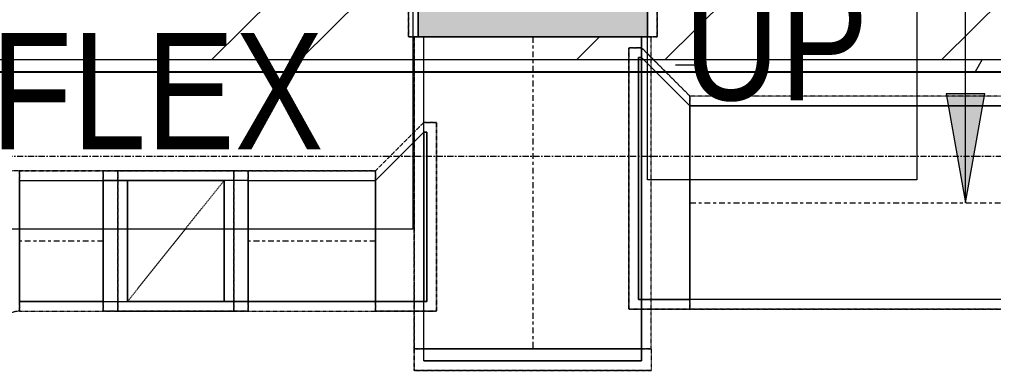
# Model space of a CAD drawing. Header units: inches. Extents: x -83664 to 20107, y -47222 to 19398.
# Drawn here: x -16595 to -14582, y -37206 to -36482 of the extents above; entities that cross this region are included whole.
import ezdxf

# ---------------------------------------------------------------- set-up
doc = ezdxf.new("R2010")
doc.units = ezdxf.units.IN
doc.header["$MEASUREMENT"] = 0
for name, pattern in [('Center', [29.999999, 12, -6, 6, -6]), ('Grid Line', [22.225, 12.7, -3.175, 3.175, -3.175]), ('Hidden 0_50', [1.0584, 0.5292, -0.5292]), ('Hidden 1_5', [2.2, 1.5, -0.7])]:
    doc.linetypes.add(name, pattern=pattern)
for name, color, linetype, lineweight in [('A-DETL-GENF', 7, 'Continuous', 9), ('A-WALL', 7, 'Continuous', 9), ('A-WALL-PATT', 7, 'Continuous', 25), ('G-ANNO-TEXT', 7, 'Continuous', 9), ('M-HVAC-DUCT-ANNO', 7, 'Continuous', 9), ('M-HVAC-DUCT-CNTR', 7, 'Center', 9), ('M-HVAC-DUCT-IDEN', 7, 'Continuous', 18), ('S-GRID', 7, 'Continuous', 9)]:
    doc.layers.add(name, color=color, linetype=linetype, lineweight=lineweight)
doc.layers.add('M-HVAC-DUCT', color=7, linetype='Continuous', lineweight=9, true_color=0xffe97f)
doc.styles.add('Arial Narrow_21', font='ARIALN.TTF', dxfattribs={"height": 240})

# ---------------------------------------------------------------- blocks, each defined once
blk = doc.blocks.new('M_Rectangular Endcap - Standard-7332093-FIRST FLOOR AC CONDITIONING LAYOUT - PART A')
at = {"layer": 'M-HVAC-DUCT', "color": 6, "true_color": 0xff00ff}
for p, q in [((0, 225), (0, -225)), ((0, -225), (0, 225)), ((0, 225), (25, 225)), ((25, 225), (0, 225)), ((25, 225), (25, -225)), ((25, -225), (25, 225)), ((25, -225), (0, -225)), ((25, -225), (0, -225))]:
    blk.add_line(p, q, dxfattribs=at)
blk = doc.blocks.new('M_Rectangular Tap - Beveled - Standard-7235551-FIRST FLOOR AC CONDITIONING LAYOUT - PART A')
at = {"layer": 'M-HVAC-DUCT', "color": 6, "true_color": 0xff00ff}
for p, q in [((100, 200), (-6.096, 200)), ((-6.096, 200), (100, 200)), ((-6.096, 200), (-6.096, -300)), ((-6.096, -300), (-6.096, 200)), ((100, 200), (100, -200)), ((100, -200), (100, 200)), ((0, -300), (100, -200)), ((0, -300), (100, -200)), ((-6.096, -300), (0, -300)), ((0, -300), (-6.096, -300))]:
    blk.add_line(p, q, dxfattribs=at)
blk = doc.blocks.new('M_Rectangular Tap - Beveled - Standard-7251637-FIRST FLOOR AC CONDITIONING LAYOUT - PART A')
at = {"layer": 'M-HVAC-DUCT', "color": 6, "true_color": 0xff00ff}
for p, q in [((0, 225), (-6.096, 225)), ((-6.096, -125), (-6.096, 225)), ((-6.096, 225), (-6.096, -125)), ((-6.096, 225), (0, 225)), ((100, 125), (0, 225)), ((100, 125), (0, 225)), ((100, 125), (100, -125)), ((100, -125), (100, 125)), ((-6.096, -125), (100, -125)), ((100, -125), (-6.096, -125))]:
    blk.add_line(p, q, dxfattribs=at)
blk = doc.blocks.new('M_Rectangular Elbow - Radius - 0_75 W-7279018-FIRST FLOOR AC CONDITIONING LAYOUT - PART A')
at = {"layer": 'M-HVAC-DUCT', "color": 6, "true_color": 0xff00ff}
for p, q in [((135085, 61558.1), (135085, 61308.1)), ((135085, 61308.1), (135085, 61558.1)), ((135085, 61558.1), (135285, 61558.1)), ((135335, 61558.1), (135085, 61558.1)), ((135285, 61558.1), (135285, 61308.1)), ((135335, 61558.1), (135285, 61558.1)), ((135335, 61308.1), (135335, 61558.1)), ((135335, 61558.1), (135335, 61308.1)), ((135285, 61308.1), (135085, 61308.1)), ((135335, 61308.1), (135085, 61308.1)), ((135285, 61308.1), (135335, 61308.1))]:
    blk.add_line(p, q, dxfattribs=at)
blk = doc.blocks.new('M_Rectangular Elbow - Radius - 0_75 W-V61-FIRST FLOOR AC CONDITIONING LAYOUT - PART A')
at = {"layer": 'M-HVAC-DUCT', "color": 6, "true_color": 0xff00ff}
for p, q in [((135035, 61558.1), (135035, 61308.1)), ((135035, 61308.1), (135035, 61558.1)), ((135085, 61558.1), (135035, 61558.1)), ((135035, 61558.1), (135285, 61558.1)), ((135085, 61308.1), (135085, 61558.1)), ((135085, 61558.1), (135085, 61308.1)), ((135285, 61558.1), (135085, 61558.1)), ((135285, 61308.1), (135285, 61558.1)), ((135035, 61308.1), (135085, 61308.1)), ((135035, 61308.1), (135285, 61308.1)), ((135085, 61308.1), (135285, 61308.1))]:
    blk.add_line(p, q, dxfattribs=at)
blk = doc.blocks.new('GCE-DA-Fire Damper-Rectangular - Standard-V137-FIRST FLOOR AC CONDITIONING LAYOUT - PART A')
at = {"layer": 'A-DETL-GENF', "true_color": 0xff00ff}
blk.add_hatch(color=6, dxfattribs=at).paths.add_polyline_path([(-75, -237), (-75, 237), (75, 237), (75, -237)])
at = {"layer": 'A-DETL-GENF', "color": 6, "true_color": 0xff00ff}
for p, q in [((75, 237), (-75, 237)), ((-75, 237), (-75, -237)), ((75, -237), (75, 237)), ((-75, -237), (75, -237))]:
    blk.add_line(p, q, dxfattribs=at)
at = {"layer": 'M-HVAC-DUCT', "color": 6, "true_color": 0xff00ff}
for p, q in [((-75, -237), (-75, 237)), ((-75, 237), (75, 237)), ((75, 237), (75, -237)), ((75, -237), (-75, -237))]:
    blk.add_line(p, q, dxfattribs=at)
blk = doc.blocks.new('TEMW-SMBZ-HO-BM-HVAC-00002_rvt-1-FIRST FLOOR AC CONDITIONING LAYOUT - PART A')
at = {"layer": 'M-HVAC-DUCT', "color": 6, "linetype": 'Hidden 0_50', "true_color": 0xff00ff}
for p, q in [((135665.8, 62004.6), (135665.8, 61854.6)), ((135665.8, 61854.6), (135665.8, 62004.6)), ((136179.8, 61854.6), (136179.8, 62004.6)), ((136179.8, 62004.6), (136179.8, 61854.6)), ((135665.8, 61854.6), (136179.8, 61854.6)), ((136179.8, 61854.6), (135665.8, 61854.6)), ((135677.8, 61854.6), (136167.8, 61854.6)), ((136167.8, 61854.6), (135677.8, 61854.6)), ((135677.8, 61854.6), (135677.8, 61210.7)), ((135677.8, 61210.7), (135677.8, 61854.6)), ((136167.8, 61210.7), (136167.8, 61854.6)), ((136167.8, 61210.7), (136167.8, 61854.6)), ((136121.7, 61292.2), (136121.7, 61832.2)), ((136121.7, 61832.2), (136147.8, 61832.2)), ((136147.8, 61832.2), (136121.7, 61832.2)), ((136121.7, 61832.2), (136121.7, 61292.2)), ((136147.8, 61832.2), (136247.8, 61732.2)), ((136247.8, 61732.2), (136147.8, 61832.2)), ((136247.8, 61732.2), (136247.8, 61292.2)), ((136247.8, 61292.2), (136247.8, 61732.2)), ((136247.8, 61292.2), (136247.8, 61732.2)), ((136247.8, 61732.2), (136247.8, 61292.2)), ((137382.7, 61732.2), (136247.8, 61732.2)), ((137382.7, 61732.2), (136247.8, 61732.2)), ((135597.8, 61578.1), (135697.8, 61678.1)), ((135697.8, 61678.1), (135597.8, 61578.1)), ((135697.8, 61678.1), (135723.9, 61678.1)), ((135723.9, 61678.1), (135697.8, 61678.1)), ((135723.9, 61678.1), (135723.9, 61288.1)), ((135723.9, 61288.1), (135723.9, 61678.1)), ((134862, 61578.1), (134862, 61288.1)), ((134862, 61288.1), (134862, 61578.1)), ((135035, 61578.1), (134862, 61578.1)), ((134862, 61578.1), (135035, 61578.1)), ((134862, 61288.1), (134862, 61578.1)), ((134862, 61578.1), (134862, 61288.1)), ((135035, 61578.1), (135035, 61288.1)), ((135035, 61288.1), (135035, 61578.1)), ((135035, 61578.1), (135065, 61578.1)), ((135305, 61578.1), (135035, 61578.1)), ((135035, 61578.1), (135035, 61288.1)), ((135035, 61288.1), (135035, 61578.1)), ((135065, 61578.1), (135065, 61288.1)), ((135305, 61578.1), (135065, 61578.1)), ((135065, 61578.1), (135305, 61578.1)), ((135065, 61288.1), (135065, 61578.1)), ((135065, 61578.1), (135065, 61288.1)), ((135305, 61578.1), (135065, 61578.1)), ((135335, 61578.1), (135065, 61578.1)), ((135065, 61578.1), (135065, 61288.1)), ((135065, 61288.1), (135065, 61578.1)), ((135065, 61578.1), (135305, 61578.1)), ((135065, 61288.1), (135065, 61578.1)), ((135305, 61288.1), (135305, 61578.1)), ((135305, 61578.1), (135305, 61288.1)), ((135305, 61578.1), (135335, 61578.1)), ((135305, 61288.1), (135305, 61578.1)), ((135305, 61288.1), (135305, 61578.1)), ((135335, 61578.1), (135335, 61288.1)), ((135335, 61288.1), (135335, 61578.1)), ((135597.8, 61578.1), (135335, 61578.1)), ((135335, 61578.1), (135597.8, 61578.1)), ((135335, 61578.1), (135335, 61288.1)), ((135335, 61578.1), (135335, 61288.1)), ((135597.8, 61288.1), (135597.8, 61578.1)), ((135597.8, 61578.1), (135597.8, 61288.1)), ((135597.8, 61578.1), (135597.8, 61288.1)), ((135597.8, 61288.1), (135597.8, 61578.1)), ((134862, 61288.1), (135035, 61288.1)), ((134862, 61288.1), (135035, 61288.1)), ((135035, 61288.1), (135305, 61288.1)), ((135065, 61288.1), (135035, 61288.1)), ((135065, 61288.1), (135305, 61288.1)), ((135305, 61288.1), (135065, 61288.1)), ((135065, 61288.1), (135335, 61288.1)), ((135065, 61288.1), (135305, 61288.1)), ((135305, 61288.1), (135065, 61288.1)), ((135335, 61288.1), (135305, 61288.1)), ((135335, 61288.1), (135597.8, 61288.1)), ((135335, 61288.1), (135597.8, 61288.1)), ((135723.9, 61288.1), (135597.8, 61288.1)), ((135597.8, 61288.1), (135723.9, 61288.1)), ((136247.8, 61292.2), (136121.7, 61292.2)), ((136121.7, 61292.2), (136247.8, 61292.2)), ((136247.8, 61292.2), (137382.7, 61292.2)), ((137382.7, 61292.2), (136247.8, 61292.2)), ((135677.8, 61210.7), (136167.8, 61210.7)), ((136167.8, 61210.7), (135677.8, 61210.7)), ((135677.8, 61165.7), (135677.8, 61210.7)), ((135677.8, 61210.7), (135677.8, 61165.7)), ((135677.8, 61210.7), (136167.8, 61210.7)), ((136167.8, 61210.7), (135677.8, 61210.7)), ((136167.8, 61210.7), (136167.8, 61165.7)), ((136167.8, 61210.7), (136167.8, 61165.7)), ((135677.8, 61165.7), (136167.8, 61165.7)), ((136167.8, 61165.7), (135677.8, 61165.7))]:
    blk.add_line(p, q, dxfattribs=at)
at = {"layer": 'M-HVAC-DUCT', "color": 6, "true_color": 0xff00ff}
for p, q in [((136147.8, 61854.6), (135697.8, 61854.6)), ((135697.8, 61854.6), (136147.8, 61854.6)), ((135697.8, 61210.7), (135697.8, 61854.6)), ((135697.8, 61210.7), (135697.8, 61854.6)), ((136147.8, 61854.6), (136147.8, 61210.7)), ((136147.8, 61210.7), (136147.8, 61854.6)), ((136141.7, 61812.2), (136141.7, 61312.2)), ((136141.7, 61312.2), (136141.7, 61812.2)), ((136147.8, 61812.2), (136141.7, 61812.2)), ((136147.8, 61812.2), (136141.7, 61812.2)), ((136147.8, 61812.2), (136147.8, 61312.2)), ((136147.8, 61812.2), (136147.8, 61312.2)), ((136247.8, 61712.2), (136247.8, 61312.2)), ((136247.8, 61312.2), (136247.8, 61712.2)), ((136247.8, 61712.2), (137382.7, 61712.2)), ((137382.7, 61712.2), (136247.8, 61712.2)), ((135697.8, 61658.1), (135697.8, 61308.1)), ((135703.9, 61658.1), (135697.8, 61658.1)), ((135697.8, 61658.1), (135703.9, 61658.1)), ((135697.8, 61308.1), (135697.8, 61658.1)), ((135703.9, 61308.1), (135703.9, 61658.1)), ((135703.9, 61658.1), (135703.9, 61308.1)), ((134862, 61308.1), (134862, 61558.1)), ((134862, 61558.1), (134862, 61308.1)), ((134862, 61558.1), (135035, 61558.1)), ((134862, 61558.1), (135035, 61558.1)), ((135035, 61308.1), (135035, 61558.1)), ((135035, 61558.1), (135035, 61308.1)), ((135335, 61308.1), (135335, 61558.1)), ((135335, 61558.1), (135335, 61308.1)), ((135335, 61558.1), (135597.8, 61558.1)), ((135335, 61558.1), (135597.8, 61558.1)), ((135597.8, 61308.1), (135597.8, 61558.1)), ((135597.8, 61558.1), (135597.8, 61308.1)), ((135035, 61308.1), (134862, 61308.1)), ((134862, 61308.1), (135035, 61308.1)), ((135597.8, 61308.1), (135335, 61308.1)), ((135335, 61308.1), (135597.8, 61308.1)), ((135697.8, 61308.1), (135703.9, 61308.1)), ((135703.9, 61308.1), (135697.8, 61308.1)), ((136141.7, 61312.2), (136147.8, 61312.2)), ((136141.7, 61312.2), (136147.8, 61312.2)), ((137382.7, 61312.2), (136247.8, 61312.2)), ((137382.7, 61312.2), (136247.8, 61312.2)), ((136147.8, 61210.7), (135697.8, 61210.7)), ((135697.8, 61210.7), (136147.8, 61210.7))]:
    blk.add_line(p, q, dxfattribs=at)
at = {"layer": 'M-HVAC-DUCT', "color": 6, "linetype": 'Hidden 0_50', "true_color": 0xff00ff}
for radius in [332.5, 332.5, 42.5, 42.5]:
    blk.add_arc((134862, 61245.6), radius, 90, 180, dxfattribs=at)
at = {"layer": 'M-HVAC-DUCT-ANNO', "color": 6, "linetype": 'Hidden 1_5', "true_color": 0xff00ff}
for p, q in [((135285, 61558.1), (135085, 61558.1)), ((135085, 61558.1), (135085, 61308.1)), ((135085, 61308.1), (135285, 61558.1)), ((135285, 61308.1), (135285, 61558.1)), ((135085, 61308.1), (135285, 61308.1))]:
    blk.add_line(p, q, dxfattribs=at)
at = {"layer": 'M-HVAC-DUCT-CNTR', "color": 6, "true_color": 0xff00ff}
for p, q in [((135922.8, 61854.6), (135922.8, 61210.7)), ((136247.8, 61512.2), (137382.7, 61512.2)), ((135035, 61433.1), (134862, 61433.1)), ((135597.8, 61433.1), (135335, 61433.1))]:
    blk.add_line(p, q, dxfattribs=at)
at = {"layer": 'M-HVAC-DUCT', "color": 6, "linetype": 'Hidden 0_50', "lineweight": 9, "true_color": 0xff00ff, "extrusion": (0, 0, -1)}
for name, p, rotation in [('GCE-DA-Fire Damper-Rectangular - Standard-V137-FIRST FLOOR AC CONDITIONING LAYOUT - PART A', (-135922.8, 61929.6), 90), ('M_Rectangular Tap - Beveled - Standard-7235551-FIRST FLOOR AC CONDITIONING LAYOUT - PART A', (-136147.8, 61512.2), 180)]:
    blk.add_blockref(name, p, dxfattribs=dict(at, rotation=rotation))
blk.add_blockref('M_Rectangular Tap - Beveled - Standard-7251637-FIRST FLOOR AC CONDITIONING LAYOUT - PART A', (-135697.8, 61433.1), dxfattribs=at)
at = {"layer": 'M-HVAC-DUCT', "color": 6, "linetype": 'Hidden 0_50', "lineweight": 9, "true_color": 0xff00ff}
for name in ['M_Rectangular Elbow - Radius - 0_75 W-V61-FIRST FLOOR AC CONDITIONING LAYOUT - PART A', 'M_Rectangular Elbow - Radius - 0_75 W-7279018-FIRST FLOOR AC CONDITIONING LAYOUT - PART A']:
    blk.add_blockref(name, (0, 0), dxfattribs=at)
at = {"layer": 'M-HVAC-DUCT', "color": 6, "linetype": 'Hidden 0_50', "lineweight": 9, "true_color": 0xff00ff, "rotation": 270}
blk.add_blockref('M_Rectangular Endcap - Standard-7332093-FIRST FLOOR AC CONDITIONING LAYOUT - PART A', (135922.8, 61210.7), dxfattribs=at)
blk = doc.blocks.new('TEMW-SMBZ-HO-BM-HVAC-00002_rvt-2-FIRST FLOOR AC CONDITIONING LAYOUT - PART A')
at = {"layer": 'M-HVAC-DUCT', "color": 6, "linetype": 'Hidden 0_50', "true_color": 0xff00ff}
for p, q in [((135665.8, 62004.6), (135665.8, 61854.6)), ((135665.8, 61854.6), (135665.8, 62004.6)), ((136179.8, 61854.6), (136179.8, 62004.6)), ((136179.8, 62004.6), (136179.8, 61854.6)), ((135665.8, 61854.6), (136179.8, 61854.6)), ((136179.8, 61854.6), (135665.8, 61854.6)), ((135677.8, 61854.6), (136167.8, 61854.6)), ((136167.8, 61854.6), (135677.8, 61854.6)), ((135677.8, 61854.6), (135677.8, 61210.7)), ((135677.8, 61210.7), (135677.8, 61854.6)), ((136167.8, 61210.7), (136167.8, 61854.6)), ((136167.8, 61210.7), (136167.8, 61854.6)), ((136121.7, 61292.2), (136121.7, 61832.2)), ((136121.7, 61832.2), (136147.8, 61832.2)), ((136147.8, 61832.2), (136121.7, 61832.2)), ((136121.7, 61832.2), (136121.7, 61292.2)), ((136147.8, 61832.2), (136247.8, 61732.2)), ((136247.8, 61732.2), (136147.8, 61832.2)), ((136247.8, 61732.2), (136247.8, 61292.2)), ((136247.8, 61292.2), (136247.8, 61732.2)), ((136247.8, 61292.2), (136247.8, 61732.2)), ((136247.8, 61732.2), (136247.8, 61292.2)), ((137382.7, 61732.2), (136247.8, 61732.2)), ((137382.7, 61732.2), (136247.8, 61732.2)), ((135597.8, 61578.1), (135697.8, 61678.1)), ((135697.8, 61678.1), (135597.8, 61578.1)), ((135697.8, 61678.1), (135723.9, 61678.1)), ((135723.9, 61678.1), (135697.8, 61678.1)), ((135723.9, 61678.1), (135723.9, 61288.1)), ((135723.9, 61288.1), (135723.9, 61678.1)), ((134862, 61578.1), (134862, 61288.1)), ((134862, 61288.1), (134862, 61578.1)), ((135035, 61578.1), (134862, 61578.1)), ((134862, 61578.1), (135035, 61578.1)), ((134862, 61288.1), (134862, 61578.1)), ((134862, 61578.1), (134862, 61288.1)), ((135035, 61578.1), (135035, 61288.1)), ((135035, 61288.1), (135035, 61578.1)), ((135035, 61578.1), (135065, 61578.1)), ((135305, 61578.1), (135035, 61578.1)), ((135035, 61578.1), (135035, 61288.1)), ((135035, 61288.1), (135035, 61578.1)), ((135065, 61578.1), (135065, 61288.1)), ((135305, 61578.1), (135065, 61578.1)), ((135065, 61578.1), (135305, 61578.1)), ((135065, 61288.1), (135065, 61578.1)), ((135065, 61578.1), (135065, 61288.1)), ((135305, 61578.1), (135065, 61578.1)), ((135335, 61578.1), (135065, 61578.1)), ((135065, 61578.1), (135065, 61288.1)), ((135065, 61288.1), (135065, 61578.1)), ((135065, 61578.1), (135305, 61578.1)), ((135065, 61288.1), (135065, 61578.1)), ((135305, 61288.1), (135305, 61578.1)), ((135305, 61578.1), (135305, 61288.1)), ((135305, 61578.1), (135335, 61578.1)), ((135305, 61288.1), (135305, 61578.1)), ((135305, 61288.1), (135305, 61578.1)), ((135335, 61578.1), (135335, 61288.1)), ((135335, 61288.1), (135335, 61578.1)), ((135597.8, 61578.1), (135335, 61578.1)), ((135335, 61578.1), (135597.8, 61578.1)), ((135335, 61578.1), (135335, 61288.1)), ((135335, 61578.1), (135335, 61288.1)), ((135597.8, 61288.1), (135597.8, 61578.1)), ((135597.8, 61578.1), (135597.8, 61288.1)), ((135597.8, 61578.1), (135597.8, 61288.1)), ((135597.8, 61288.1), (135597.8, 61578.1)), ((134862, 61288.1), (135035, 61288.1)), ((134862, 61288.1), (135035, 61288.1)), ((135035, 61288.1), (135305, 61288.1)), ((135065, 61288.1), (135035, 61288.1)), ((135065, 61288.1), (135305, 61288.1)), ((135305, 61288.1), (135065, 61288.1)), ((135065, 61288.1), (135335, 61288.1)), ((135065, 61288.1), (135305, 61288.1)), ((135305, 61288.1), (135065, 61288.1)), ((135335, 61288.1), (135305, 61288.1)), ((135335, 61288.1), (135597.8, 61288.1)), ((135335, 61288.1), (135597.8, 61288.1)), ((135723.9, 61288.1), (135597.8, 61288.1)), ((135597.8, 61288.1), (135723.9, 61288.1)), ((136247.8, 61292.2), (136121.7, 61292.2)), ((136121.7, 61292.2), (136247.8, 61292.2)), ((136247.8, 61292.2), (137382.7, 61292.2)), ((137382.7, 61292.2), (136247.8, 61292.2)), ((135677.8, 61210.7), (136167.8, 61210.7)), ((136167.8, 61210.7), (135677.8, 61210.7)), ((135677.8, 61165.7), (135677.8, 61210.7)), ((135677.8, 61210.7), (135677.8, 61165.7)), ((135677.8, 61210.7), (136167.8, 61210.7)), ((136167.8, 61210.7), (135677.8, 61210.7)), ((136167.8, 61210.7), (136167.8, 61165.7)), ((136167.8, 61210.7), (136167.8, 61165.7)), ((135677.8, 61165.7), (136167.8, 61165.7)), ((136167.8, 61165.7), (135677.8, 61165.7))]:
    blk.add_line(p, q, dxfattribs=at)
at = {"layer": 'M-HVAC-DUCT', "color": 6, "true_color": 0xff00ff}
for p, q in [((136147.8, 61854.6), (135697.8, 61854.6)), ((135697.8, 61854.6), (136147.8, 61854.6)), ((135697.8, 61210.7), (135697.8, 61854.6)), ((135697.8, 61210.7), (135697.8, 61854.6)), ((136147.8, 61854.6), (136147.8, 61210.7)), ((136147.8, 61210.7), (136147.8, 61854.6)), ((136141.7, 61812.2), (136141.7, 61312.2)), ((136141.7, 61312.2), (136141.7, 61812.2)), ((136147.8, 61812.2), (136141.7, 61812.2)), ((136147.8, 61812.2), (136141.7, 61812.2)), ((136147.8, 61812.2), (136147.8, 61312.2)), ((136147.8, 61812.2), (136147.8, 61312.2)), ((136247.8, 61712.2), (136247.8, 61312.2)), ((136247.8, 61312.2), (136247.8, 61712.2)), ((136247.8, 61712.2), (137382.7, 61712.2)), ((137382.7, 61712.2), (136247.8, 61712.2)), ((135697.8, 61658.1), (135697.8, 61308.1)), ((135703.9, 61658.1), (135697.8, 61658.1)), ((135697.8, 61658.1), (135703.9, 61658.1)), ((135697.8, 61308.1), (135697.8, 61658.1)), ((135703.9, 61308.1), (135703.9, 61658.1)), ((135703.9, 61658.1), (135703.9, 61308.1)), ((134862, 61308.1), (134862, 61558.1)), ((134862, 61558.1), (134862, 61308.1)), ((134862, 61558.1), (135035, 61558.1)), ((134862, 61558.1), (135035, 61558.1)), ((135035, 61308.1), (135035, 61558.1)), ((135035, 61558.1), (135035, 61308.1)), ((135335, 61308.1), (135335, 61558.1)), ((135335, 61558.1), (135335, 61308.1)), ((135335, 61558.1), (135597.8, 61558.1)), ((135335, 61558.1), (135597.8, 61558.1)), ((135597.8, 61308.1), (135597.8, 61558.1)), ((135597.8, 61558.1), (135597.8, 61308.1)), ((135035, 61308.1), (134862, 61308.1)), ((134862, 61308.1), (135035, 61308.1)), ((135597.8, 61308.1), (135335, 61308.1)), ((135335, 61308.1), (135597.8, 61308.1)), ((135697.8, 61308.1), (135703.9, 61308.1)), ((135703.9, 61308.1), (135697.8, 61308.1)), ((136141.7, 61312.2), (136147.8, 61312.2)), ((136141.7, 61312.2), (136147.8, 61312.2)), ((137382.7, 61312.2), (136247.8, 61312.2)), ((137382.7, 61312.2), (136247.8, 61312.2)), ((136147.8, 61210.7), (135697.8, 61210.7)), ((135697.8, 61210.7), (136147.8, 61210.7))]:
    blk.add_line(p, q, dxfattribs=at)
at = {"layer": 'M-HVAC-DUCT', "color": 6, "linetype": 'Hidden 0_50', "true_color": 0xff00ff}
for radius in [332.5, 332.5, 42.5, 42.5]:
    blk.add_arc((134862, 61245.6), radius, 90, 180, dxfattribs=at)
at = {"layer": 'M-HVAC-DUCT-ANNO', "color": 6, "linetype": 'Hidden 1_5', "true_color": 0xff00ff}
for p, q in [((135285, 61558.1), (135085, 61558.1)), ((135085, 61558.1), (135085, 61308.1)), ((135085, 61308.1), (135285, 61558.1)), ((135285, 61308.1), (135285, 61558.1)), ((135085, 61308.1), (135285, 61308.1))]:
    blk.add_line(p, q, dxfattribs=at)
at = {"layer": 'M-HVAC-DUCT-CNTR', "color": 6, "true_color": 0xff00ff}
for p, q in [((135922.8, 61854.6), (135922.8, 61210.7)), ((136247.8, 61512.2), (137382.7, 61512.2)), ((135035, 61433.1), (134862, 61433.1)), ((135597.8, 61433.1), (135335, 61433.1))]:
    blk.add_line(p, q, dxfattribs=at)
at = {"layer": 'M-HVAC-DUCT', "color": 6, "linetype": 'Hidden 0_50', "lineweight": 9, "true_color": 0xff00ff, "extrusion": (0, 0, -1)}
for name, p, rotation in [('GCE-DA-Fire Damper-Rectangular - Standard-V137-FIRST FLOOR AC CONDITIONING LAYOUT - PART A', (-135922.8, 61929.6), 90), ('M_Rectangular Tap - Beveled - Standard-7235551-FIRST FLOOR AC CONDITIONING LAYOUT - PART A', (-136147.8, 61512.2), 180)]:
    blk.add_blockref(name, p, dxfattribs=dict(at, rotation=rotation))
blk.add_blockref('M_Rectangular Tap - Beveled - Standard-7251637-FIRST FLOOR AC CONDITIONING LAYOUT - PART A', (-135697.8, 61433.1), dxfattribs=at)
at = {"layer": 'M-HVAC-DUCT', "color": 6, "linetype": 'Hidden 0_50', "lineweight": 9, "true_color": 0xff00ff}
for name in ['M_Rectangular Elbow - Radius - 0_75 W-V61-FIRST FLOOR AC CONDITIONING LAYOUT - PART A', 'M_Rectangular Elbow - Radius - 0_75 W-7279018-FIRST FLOOR AC CONDITIONING LAYOUT - PART A']:
    blk.add_blockref(name, (0, 0), dxfattribs=at)
at = {"layer": 'M-HVAC-DUCT', "color": 6, "linetype": 'Hidden 0_50', "lineweight": 9, "true_color": 0xff00ff, "rotation": 270}
blk.add_blockref('M_Rectangular Endcap - Standard-7332093-FIRST FLOOR AC CONDITIONING LAYOUT - PART A', (135922.8, 61210.7), dxfattribs=at)
blk = doc.blocks.new('SMBZ_Hospital Arch Model_2026_01_29_rvt-1-FIRST FLOOR AC CONDITIONING LAYOUT - PART A')
at = {"layer": 'A-WALL-PATT', "lineweight": 9, "true_color": 0xbbbbbb}
h = blk.add_hatch(dxfattribs=at)
h.set_pattern_fill('FP_12', color=9, style=0, pattern_type=2)
h.set_pattern_definition([(45, (0, 0), (-377.1708, 377.1708), []), (45, (0, 571.5), (-377.1708, 377.1708), [])])
h.paths.add_polyline_path([(139984.4, 61807.7), (139984.4, 62007.7), (133909.4, 62007.7), (133909.4, 61807.7), (139959.4, 61807.7)])
h.paths.add_polyline_path([(136079.2, 61854.6), (135685.8, 61854.6), (135685.8, 62004.6), (136159.8, 62004.6), (136159.8, 61854.6)])
h = blk.add_hatch(dxfattribs=at)
h.set_pattern_fill('FP_13', color=9, style=0, pattern_type=2)
h.set_pattern_definition([(0, (0, 0), (1219.2, 304.8), [50.292, -864.108, 50.292, -864.108, -4876.8]), (0, (0, 0), (1219.2, 304.8), [-1828.8, 50.292, -1778.508, 50.292, -864.108, -2133.6]), (0, (0, 0), (1219.2, 304.8), [-4572, 50.292, -559.308, 50.292, -1473.708]), (120, (457.2, 152.4), (-873.56454, 903.4582), [50.292, -864.108, 50.292, -864.108, -4876.8]), (120, (457.2, 152.4), (-873.56454, 903.4582), [-1828.8, 50.292, -1778.508, 50.292, -864.108, -2133.6]), (120, (457.2, 152.4), (-873.56454, 903.4582), [-4572, 50.292, -559.308, 50.292, -1473.708]), (240, (609.6, 762), (-345.63546, -1208.2582), [50.292, -864.108, 50.292, -864.108, -4876.8]), (240, (609.6, 762), (-345.63546, -1208.2582), [-1828.8, 50.292, -1778.508, 50.292, -864.108, -2133.6]), (240, (609.6, 762), (-345.63546, -1208.2582), [-4572, 50.292, -559.308, 50.292, -1473.708])])
h.paths.add_polyline_path([(139959.4, 61782.7), (139959.4, 61807.7), (133909.4, 61807.7), (133909.4, 61782.7), (139243.8, 61782.7)])
at = {"layer": 'A-WALL', "color": 9, "true_color": 0xbbbbbb}
for p, q in [((133909.4, 61807.7), (139959.4, 61807.7)), ((133909.4, 61782.7), (139959.4, 61782.7))]:
    blk.add_line(p, q, dxfattribs=at)
at = {"layer": 'A-WALL', "color": 9, "lineweight": 25, "true_color": 0xbbbbbb}
blk.add_line((133909.4, 61782.7), (139959.4, 61782.7), dxfattribs=at)

msp = doc.modelspace()

# ---------------------------------------------------------------- hatches: boundary and pattern name
at = {"layer": 'M-HVAC-DUCT-IDEN', "lineweight": 9}
msp.add_hatch(color=256, dxfattribs=at).paths.add_polyline_path([(-14639.5, -36860), (-14599.8, -36635), (-14679.2, -36635)])

# ---------------------------------------------------------------- linework, layer by layer
at = {"layer": 'G-ANNO-TEXT', "flags": 128}
for points in [[(-16728.9, -35930.5), (-15781.7, -35930.5), (-15781.7, -36914.5), (-16728.9, -36914.5)], [(-15296.9, -36245.8), (-14740.4, -36245.8), (-14740.4, -36812.8), (-15296.9, -36812.8)]]:
    msp.add_lwpolyline(points, close=True, dxfattribs=at)
at = {"layer": 'M-HVAC-DUCT-IDEN', "lineweight": 9}
for p, q in [((-14639.5, -36860), (-14639.5, -36318.1)), ((-14599.8, -36635), (-14679.2, -36635)), ((-14679.2, -36635), (-14639.5, -36860)), ((-14639.5, -36860), (-14599.8, -36635))]:
    msp.add_line(p, q, dxfattribs=at)
at = {"layer": 'S-GRID', "color": 254, "linetype": 'Grid Line', "true_color": 0xdcdcdc}
msp.add_line((20106.7, -36764.5), (-81517, -36764.5), dxfattribs=at)

# ---------------------------------------------------------------- block references
at = {"lineweight": 5}
for name in ['SMBZ_Hospital Arch Model_2026_01_29_rvt-1-FIRST FLOOR AC CONDITIONING LAYOUT - PART A', 'TEMW-SMBZ-HO-BM-HVAC-00002_rvt-1-FIRST FLOOR AC CONDITIONING LAYOUT - PART A', 'TEMW-SMBZ-HO-BM-HVAC-00002_rvt-2-FIRST FLOOR AC CONDITIONING LAYOUT - PART A']:
    msp.add_blockref(name, (-151456.7, -98372.2), dxfattribs=at)

# ---------------------------------------------------------------- texts
at = {"layer": 'G-ANNO-TEXT', "char_height": 240, "attachment_point": 1, "style": 'Arial Narrow_21'}
for s, insert, width in [('UP', (-15221.9, -36408.2), 481.012), ('FLEX', (-16653.9, -36509.7), 865.822)]:
    msp.add_mtext(s, dxfattribs=dict(at, insert=insert, width=width))

doc.saveas('drawing.dxf')
